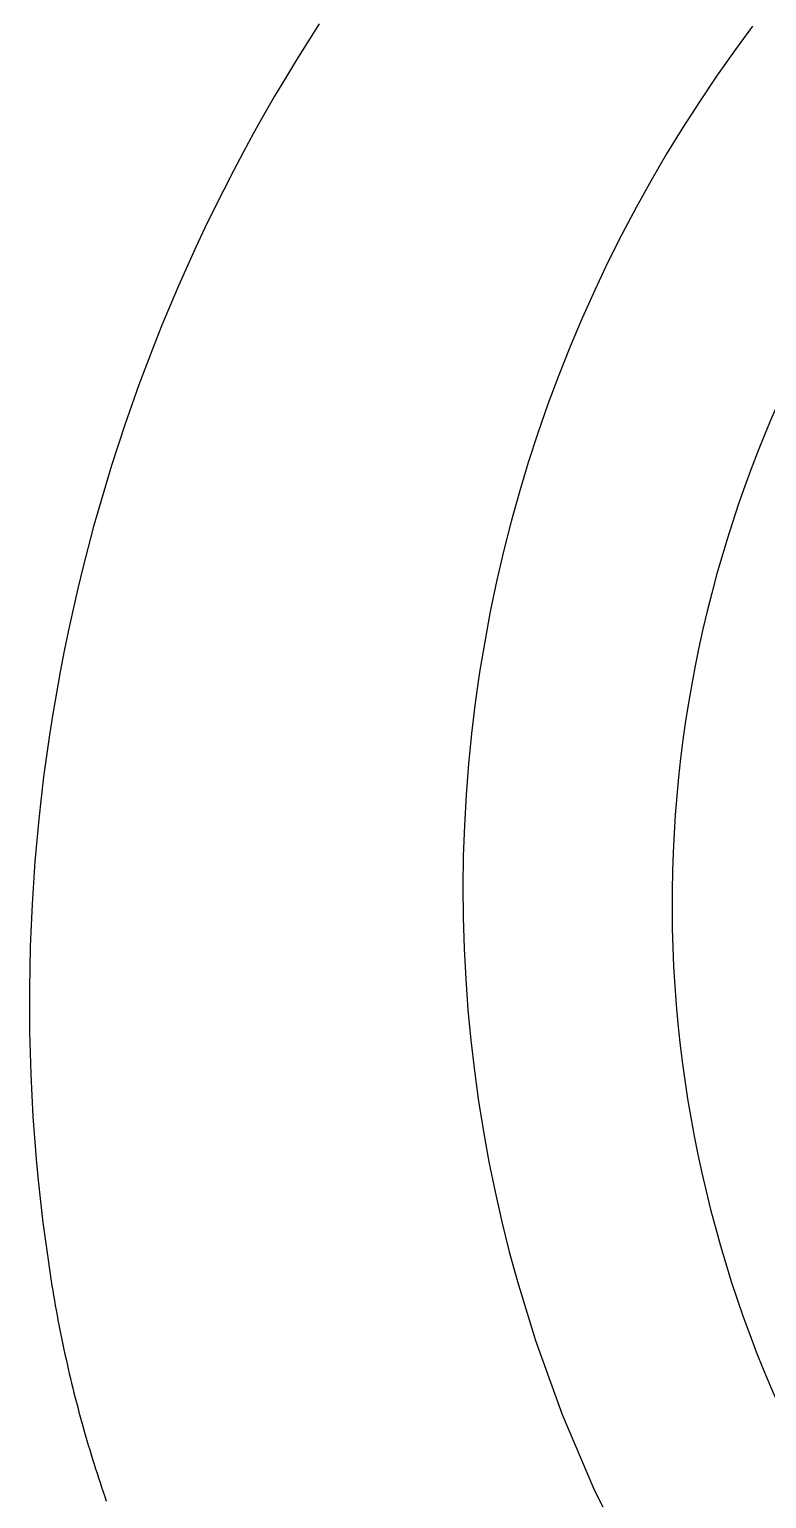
# Model space of a CAD drawing. Extents: x 528 to 612, y 649 to 778.
# Drawn here: x 543.453 to 545.215, y 672.549 to 676.062 of the extents above; entities that cross this region are included whole.
import ezdxf

# ---------------------------------------------------------------- set-up
doc = ezdxf.new("R2010")
doc.units = 0
doc.header["$MEASUREMENT"] = 0
doc.layers.add('1', color=4, linetype='Continuous')

# ---------------------------------------------------------------- blocks, each defined once
blk = doc.blocks.new('main_control')
at = {"color": 4, "linetype": 'Continuous'}
blk.add_arc((8.171, 15.6926), 2.952, 127.2, 238.6532, dxfattribs=at)
blk = doc.blocks.new('2010JETSETTER')
at = {"layer": '1', "color": 3, "linetype": 'Continuous'}
for points in [[(15.933, 5.7233), (15.9056, 5.6805), (15.8787, 5.6373), (15.8523, 5.5938), (15.8264, 5.55), (15.801, 5.5059), (15.7762, 5.4615), (15.7518, 5.4169), (15.7281, 5.3719), (15.7048, 5.3266), (15.6821, 5.2811), (15.6599, 5.2353), (15.6383, 5.1893), (15.6172, 5.143), (15.5967, 5.0964), (15.5767, 5.0496), (15.5572, 5.0026), (15.5384, 4.9553), (15.52, 4.9078), (15.5023, 4.8602), (15.4851, 4.8123), (15.4685, 4.7642), (15.4524, 4.7159), (15.4369, 4.6674), (15.422, 4.6187), (15.4077, 4.5699), (15.3939, 4.5209), (15.3807, 4.4718), (15.3681, 4.4224), (15.3561, 4.373), (15.3447, 4.3234), (15.3339, 4.2737), (15.3236, 4.2238), (15.3139, 4.1738), (15.3048, 4.1238), (15.2964, 4.0736), (15.2885, 4.0233), (15.2812, 3.9729), (15.2745, 3.9225), (15.2684, 3.872), (15.2629, 3.8214), (15.258, 3.7707), (15.2537, 3.72), (15.25, 3.6692), (15.2469, 3.6184), (15.2444, 3.5676), (15.2425, 3.5168), (15.2412, 3.4659), (15.2405, 3.415), (15.2404, 3.3641), (15.2409, 3.3132), (15.242, 3.2624), (15.2438, 3.2115), (15.2461, 3.1607), (15.249, 3.1099), (15.2526, 3.0591), (15.2567, 3.0084), (15.2615, 2.9578), (15.2669, 2.9072), (15.2728, 2.8566), (15.2794, 2.8062), (15.2944, 2.7056)], [(15.2944, 2.7056), (15.2963, 2.6938), (15.2982, 2.6821), (15.3002, 2.6703), (15.3023, 2.6585), (15.3044, 2.6468), (15.3065, 2.6351), (15.3087, 2.6234), (15.311, 2.6117), (15.3132, 2.6), (15.3156, 2.5883), (15.3179, 2.5766), (15.3204, 2.565), (15.3228, 2.5533), (15.3253, 2.5417), (15.3279, 2.5301), (15.3305, 2.5185), (15.3331, 2.5069), (15.3358, 2.4953), (15.3385, 2.4838), (15.3413, 2.4722), (15.3441, 2.4607), (15.3469, 2.4492), (15.3498, 2.4378), (15.3528, 2.4263), (15.3558, 2.4149), (15.3588, 2.4034), (15.3619, 2.392), (15.365, 2.3806), (15.3681, 2.3693), (15.3713, 2.3579), (15.3746, 2.3466), (15.3778, 2.3353), (15.3812, 2.3241), (15.3845, 2.3128), (15.3879, 2.3016), (15.3914, 2.2904), (15.3949, 2.2792), (15.3984, 2.268), (15.402, 2.2569), (15.4056, 2.2458), (15.4092, 2.2347), (15.4129, 2.2237), (15.4166, 2.2126), (15.4204, 2.2017), (15.4242, 2.1907)]]:
    blk.add_lwpolyline(points, dxfattribs=at)
at = {"layer": '1', "color": 2, "linetype": 'Continuous'}
for points in [[(16.9693, 5.7178), (16.9256, 5.6585), (16.8831, 5.5983), (16.842, 5.5372), (16.8021, 5.4752), (16.7637, 5.4124), (16.7265, 5.3488), (16.6907, 5.2843), (16.6563, 5.2192), (16.6233, 5.1533), (16.5918, 5.0867), (16.5616, 5.0195), (16.5329, 4.9516), (16.5057, 4.8831), (16.48, 4.8141), (16.4557, 4.7445), (16.433, 4.6744), (16.4118, 4.6038), (16.3921, 4.5328), (16.3739, 4.4614), (16.3573, 4.3897), (16.3422, 4.3176), (16.3287, 4.2452), (16.3167, 4.1725), (16.3062, 4.0996), (16.2974, 4.0265), (16.2901, 3.9533), (16.2843, 3.8799), (16.2802, 3.8065), (16.2776, 3.733), (16.2767, 3.6594), (16.2773, 3.5859), (16.2795, 3.5124), (16.2833, 3.439), (16.2886, 3.3657), (16.2956, 3.2926), (16.3041, 3.2196), (16.3141, 3.1468), (16.3257, 3.0742), (16.3389, 3.0018), (16.3536, 2.9297), (16.3699, 2.858), (16.3876, 2.7866), (16.407, 2.7155), (16.4502, 2.5747)], [(16.4502, 2.5747), (16.5142, 2.3976), (16.5892, 2.2215), (16.6752, 2.0473), (16.7722, 1.8761), (16.8802, 1.7088), (16.9989, 1.5464), (17.128, 1.39), (17.2671, 1.2404), (17.4155, 1.0987), (17.5727, 0.9657), (17.7377, 0.8421), (17.9098, 0.7286), (18.0879, 0.6258), (18.4583, 0.4538)]]:
    blk.add_lwpolyline(points, dxfattribs=at)
at = {"layer": '1', "color": 1}
blk.add_blockref('main_control', (11.5576, -12.0732), dxfattribs=at)

msp = doc.modelspace()

# ---------------------------------------------------------------- block references
at = {"layer": '1'}
msp.add_blockref('2010JETSETTER', (528.2128, 670.3522), dxfattribs=at)

doc.saveas('drawing.dxf')
